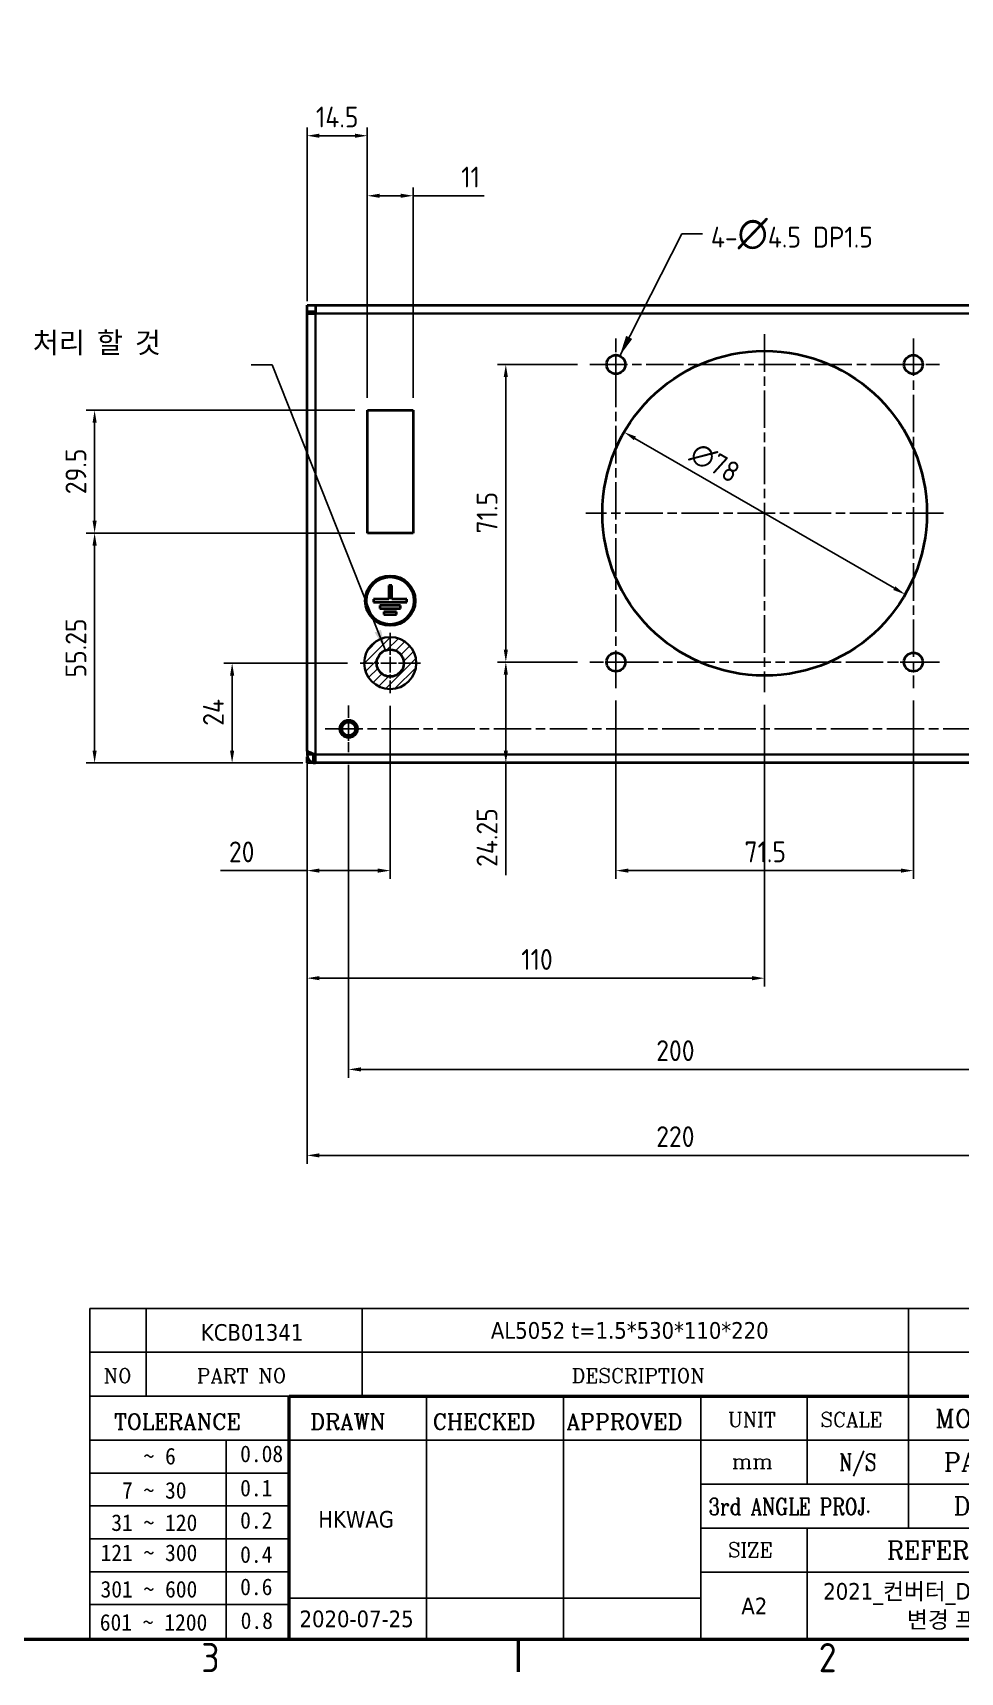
# Model space of a CAD drawing. Header units: millimetres. Extents: x 0 to 1188, y 0 to 840.
# Drawn here: x 774.3 to 997.2, y 12.1 to 406.1 of the extents above; entities that cross this region are included whole.
import ezdxf
from ezdxf.enums import TextEntityAlignment as Align

# ---------------------------------------------------------------- set-up
doc = ezdxf.new("R2010")
doc.units = ezdxf.units.MM
doc.header["$LTSCALE"] = 2
doc.linetypes.add('CHAIN', pattern=[0.3543, 0.2362, -0.0295, 0.0591, -0.0295])
doc.layers.get('0').update_dxf_attribs({"color": 3, "lineweight": 25})
for name, color, linetype, lineweight in [('가시적인 것(ISO)', 3, 'Continuous', 40), ('가시적인 좁은 것(ISO)', 3, 'Continuous', 35), ('경계(ISO)', 7, 'Continuous', 50), ('기호(ISO)', 5, 'Continuous', 25), ('제목(ISO)', 5, 'Continuous', 50), ('중심 표식(ISO)', 1, 'Continuous', 25), ('중심선(ISO)', 1, 'Continuous', 25), ('치수(ISO)', 2, 'Continuous', 25), ('해치(ISO)', 7, 'Continuous', 18)]:
    doc.layers.add(name, color=color, linetype=linetype, lineweight=lineweight)
doc.styles.add('HAN_291', font='')
doc.styles.add('RC_284', font='ROMANC.shx')
doc.styles.add('RC_287', font='ROMANC.shx')
doc.styles.add('RC_292', font='ROMANC.shx')
doc.styles.add('문자 텍스트_PSTEK_POSCO', font='isocp.shx')
doc.styles.add('치수 텍스트_PSTEK_POSCO', font='isocp.shx')
doc.styles.add('텍스트 스타일198', font='tahoma.ttf')
doc.styles.add('텍스트 스타일333', font='ROMANC.shx', dxfattribs={"width": 0.8})
doc.styles.get('HAN_291').set_extended_font_data('GulimChe')
doc.dimstyles.new('치수_PSTEK_POSCO', dxfattribs={"dimscale": 2, "dimtxt": 2.5, "dimasz": 1.5, "dimexe": 1, "dimexo": 1.5, "dimgap": 1, "dimtad": 1, "dimrnd": 1e-08, "dimdsep": 46, "dimtxsty": '치수 텍스트_PSTEK_POSCO', "dimcen": 0.09, "dimdle": 10, "dimclrd": 7, "dimclre": 7, "dimclrt": 2, "dimadec": 1, "dimazin": 2, "dimtfac": 1, "dimtmove": 0, "dimatfit": 3, "dimfxl": 0, "dimtolj": 1, "dimlwd": -1, "dimlwe": -1, "dimarcsym": 0})
doc.dimstyles.new('치수_PSTEK_POSCO$7', dxfattribs={"dimscale": 2, "dimtxt": 2.5, "dimasz": 2.5, "dimexe": 1, "dimexo": 1.5, "dimgap": 1, "dimtad": 1, "dimrnd": 1e-08, "dimdsep": 46, "dimtxsty": '치수 텍스트_PSTEK_POSCO', "dimcen": 0.09, "dimdle": 10, "dimclrd": 7, "dimclre": 7, "dimclrt": 2, "dimadec": 1, "dimazin": 2, "dimtfac": 1, "dimtmove": 0, "dimatfit": 3, "dimfxl": 0, "dimtolj": 1, "dimlwd": -1, "dimlwe": -1, "dimarcsym": 0})

# ---------------------------------------------------------------- blocks, each defined once
blk = doc.blocks.new('경계 Default Border')
at = {"layer": '경계(ISO)'}
blk.add_line((445.5, 10), (445.5, 6.1), dxfattribs=at)
at = {"layer": '경계(ISO)', "flags": 128}
blk.add_lwpolyline([(10, 10), (10, 410), (584, 410), (584, 10), (10, 10)], dxfattribs=at)
at = {"layer": '경계(ISO)', "color": 2, "char_height": 3.5, "attachment_point": 7, "style": '문자 텍스트_PSTEK_POSCO'}
for s, insert in [('3', (407.4, 6.07)), ('2', (481.61, 6.07))]:
    blk.add_mtext(s, dxfattribs=dict(at, insert=insert))
blk = doc.blocks.new('제목 블록 PSTEK')
at = {"color": 180}
for p, q in [((182.48, 11.79), (182.48, 51.57)), ((182.48, 51.57), (372.48, 51.57)), ((189.27, 51.57), (189.27, 41.01)), ((215.22, 41.01), (215.22, 51.57)), ((280.88, 51.57), (280.88, 41.01)), ((182.48, 46.29), (372.48, 46.29)), ((182.48, 41.01), (206.45, 41.01)), ((222.94, 11.79), (222.94, 41.01)), ((239.43, 11.79), (239.43, 41.01)), ((255.92, 11.79), (255.92, 41.01)), ((268.69, 41.01), (268.69, 30.45)), ((280.88, 41.01), (280.88, 25.17)), ((182.48, 35.73), (206.45, 35.73)), ((198.86, 12.03), (198.86, 35.73)), ((206.45, 35.73), (372.48, 35.73)), ((182.48, 31.78), (206.45, 31.78)), ((255.92, 30.45), (372.48, 30.45)), ((182.48, 27.83), (206.45, 27.83)), ((182.48, 23.88), (206.45, 23.88)), ((255.92, 25.17), (372.48, 25.17)), ((268.69, 25.17), (268.69, 11.79)), ((182.48, 19.93), (206.45, 19.93)), ((255.92, 19.89), (310.09, 19.89)), ((182.48, 15.98), (206.45, 15.98)), ((206.45, 16.74), (255.92, 16.74)), ((182.48, 11.79), (372.48, 11.79))]:
    blk.add_line(p, q, dxfattribs=at)
at = {"color": 7, "lineweight": 50}
for p, q in [((206.45, 11.79), (206.45, 41.01)), ((206.45, 41.01), (372.48, 41.01))]:
    blk.add_line(p, q, dxfattribs=at)
at = {"layer": '제목(ISO)', "lineweight": 18}
blk.add_line((182.48, 35.73), (182.48, 11.79), dxfattribs=at)
at = {"color": 2}
for s, height, style, p in [('NO', 1.742, 'RC_284', (184.14, 42.62)), ('PART NO', 1.742, 'RC_284', (195.34, 42.62)), ('DESCRIPTION', 1.7424, 'RC_284', (240.4, 42.62)), ('MODEL NAME', 2.178, 'RC_292', (284.1, 37.25)), (' TOLERANCE', 1.9, 'RC_287', (184.09, 37.01)), ('DRAWN', 1.9, 'RC_287', (208.98, 37.01)), ('CHECKED', 1.9, 'RC_287', (223.69, 37.01)), ('APPROVED', 1.9, 'RC_287', (239.78, 37.01)), ('UNIT', 1.742, 'RC_284', (259.17, 37.34)), ('SCALE', 1.742, 'RC_284', (270.29, 37.34)), ('    ~ 6', 2, 'HAN_291', (183.77, 32.82)), ('0.08', 2, 'HAN_291', (200.55, 33.1)), ('mm', 1.742, 'RC_284', (259.65, 32.35)), ('PART NAME', 2.178, 'RC_292', (285.14, 32.03)), ('  7 ~ 30', 2, 'HAN_291', (183.77, 28.71)), ('0.1', 2, 'HAN_291', (200.55, 28.99)), (' DWG NO.', 2.178, 'RC_292', (284.81, 26.75)), (' 31 ~ 120', 2, 'HAN_291', (183.77, 24.83)), ('0.2', 2, 'HAN_291', (200.55, 25.11)), ('121 ~ 300', 2, 'HAN_291', (183.77, 21.21)), ('0.4', 2, 'HAN_291', (200.55, 21)), ('SIZE', 1.742, 'RC_284', (259.17, 21.69)), ('REFERENCE', 2.178, 'RC_292', (278.27, 21.43)), ('301 ~ 600', 2, 'HAN_291', (183.77, 16.83)), ('0.6', 2, 'HAN_291', (200.55, 17.12)), ('601 ~ 1200', 2, 'HAN_291', (183.68, 12.85)), ('0.8', 2, 'HAN_291', (200.61, 13.06))]:
    blk.add_text(s, height=height, dxfattribs=dict(at, style=style)).set_placement(p)
at = {"color": 7, "style": '텍스트 스타일333', "width": 0.8}
blk.add_text('N/S', height=2, dxfattribs=at).set_placement((274.78, 33.09), align=Align.MIDDLE_CENTER)
at = {"color": 2, "style": '텍스트 스타일333', "width": 0.8}
blk.add_text('3rd ANGLE PROJ.', height=2, dxfattribs=at).set_placement((256.84, 26.76))
at = {"layer": '제목(ISO)', "color": 7, "style": '텍스트 스타일198'}
for tag, p in [('4._COLOR_001', (314.39, 49.66)), ('부품_번호_001', (195.83, 47.68)), ('설명_001', (230.68, 47.92)), ('재질_001', (290.6, 47.93)), ("3._Q'TY_001", (312.71, 47.92)), ('질량\\P3;_001', (350.3, 48.16)), ('4._COLOR_002', (318.41, 46.24)), ('1._MODEL_NAME_001', (324.68, 37.39)), ('제목_001', (335.91, 32.12)), ('부품_번호_001', (334.49, 26.81)), ('설계자_001', (209.94, 25.23)), ('프로젝트_001', (270.63, 16.58)), ('시트_크기_001', (260.79, 14.82)), ('작성_날짜_001', (207.69, 13.27)), ('프로젝트_002', (280.69, 13.15))]:
    blk.add_attdef(tag, p, '', height=2, dxfattribs=at)
for tag, p in [('점검자', (231.18, 26.23)), ('엔지니어링_승인자', (247.67, 26.23)), ('점검_날짜', (231.18, 14.27)), ('엔지니어링_승인_날짜', (247.67, 14.27))]:
    blk.add_attdef(tag, text='', height=2, dxfattribs=at).set_placement(p, align=Align.MIDDLE_CENTER)
blk = doc.blocks.new('*D35')
at = {"layer": 'Defpoints', "color": 0, "transparency": 16777216}
for p in [(854.72, 315.36), (789.17, 285.86), (854.72, 285.86)]:
    blk.add_point(p, dxfattribs=at)
at = {"layer": '치수(ISO)', "color": 7, "transparency": 16777216}
for p, q in [((851.72, 315.36), (787.17, 315.36)), ((789.17, 312.36), (789.17, 288.86)), ((851.72, 285.86), (787.17, 285.86))]:
    blk.add_line(p, q, dxfattribs=at)
for points in [[(788.67, 312.36), (789.67, 312.36), (789.17, 315.36)], [(788.67, 288.86), (789.67, 288.86), (789.17, 285.86)]]:
    blk.add_solid(points, dxfattribs=at)
at = {"layer": '치수(ISO)', "color": 2, "transparency": 16777216, "insert": (784.67, 295.19), "char_height": 5, "attachment_point": 4, "rotation": 90, "style": '치수 텍스트_PSTEK_POSCO'}
blk.add_mtext('\\A1;29.5', dxfattribs=at)
blk = doc.blocks.new('*D36')
at = {"layer": 'Defpoints', "color": 0, "transparency": 16777216}
for p in [(840.22, 233.67), (1060.22, 233.67), (1060.22, 136.32)]:
    blk.add_point(p, dxfattribs=at)
at = {"layer": '치수(ISO)', "color": 7, "transparency": 16777216}
for p, q in [((840.22, 230.67), (840.22, 134.32)), ((1060.22, 230.67), (1060.22, 134.32)), ((843.22, 136.32), (1057.22, 136.32))]:
    blk.add_line(p, q, dxfattribs=at)
for points in [[(843.22, 136.82), (843.22, 135.82), (840.22, 136.32)], [(1057.22, 136.82), (1057.22, 135.82), (1060.22, 136.32)]]:
    blk.add_solid(points, dxfattribs=at)
at = {"layer": '치수(ISO)', "color": 2, "transparency": 16777216, "insert": (924.16, 140.82), "char_height": 5, "attachment_point": 4, "style": '치수 텍스트_PSTEK_POSCO'}
blk.add_mtext('\\A1;220', dxfattribs=at)
blk = doc.blocks.new('*D37')
at = {"layer": 'Defpoints', "color": 0, "transparency": 16777216}
for p in [(950.22, 247.61), (840.22, 233.67), (950.22, 178.9)]:
    blk.add_point(p, dxfattribs=at)
at = {"layer": '치수(ISO)', "color": 7, "transparency": 16777216}
for p, q in [((950.22, 244.61), (950.22, 176.9)), ((840.22, 230.67), (840.22, 176.9)), ((843.22, 178.9), (947.22, 178.9))]:
    blk.add_line(p, q, dxfattribs=at)
for points in [[(843.22, 179.4), (843.22, 178.4), (840.22, 178.9)], [(947.22, 179.4), (947.22, 178.4), (950.22, 178.9)]]:
    blk.add_solid(points, dxfattribs=at)
at = {"layer": '치수(ISO)', "color": 2, "transparency": 16777216, "insert": (891.72, 183.4), "char_height": 5, "attachment_point": 4, "style": '치수 텍스트_PSTEK_POSCO'}
blk.add_mtext('\\A1;110', dxfattribs=at)
blk = doc.blocks.new('*D38')
at = {"layer": 'Defpoints', "color": 0, "transparency": 16777216}
for p in [(916.45, 310.11), (984, 271.11)]:
    blk.add_point(p, dxfattribs=at)
at = {"layer": '치수(ISO)', "color": 7, "transparency": 16777216}
blk.add_line((981.4, 272.61), (919.05, 308.61), dxfattribs=at)
for points in [[(919.3, 309.05), (918.8, 308.18), (916.45, 310.11)], [(981.65, 273.05), (981.15, 272.18), (984, 271.11)]]:
    blk.add_solid(points, dxfattribs=at)
at = {"layer": '치수(ISO)', "color": 2, "transparency": 16777216, "insert": (933.05, 305.73), "char_height": 5, "attachment_point": 4, "rotation": 330, "style": '치수 텍스트_PSTEK_POSCO'}
blk.add_mtext('\\A1;∅78', dxfattribs=at)
blk = doc.blocks.new('*D39')
at = {"layer": 'Defpoints', "color": 0, "transparency": 16777216}
for p in [(852.97, 254.61), (822.22, 230.61), (842.22, 230.61)]:
    blk.add_point(p, dxfattribs=at)
at = {"layer": '치수(ISO)', "color": 7, "transparency": 16777216}
for p, q in [((849.97, 254.61), (820.22, 254.61)), ((822.22, 251.61), (822.22, 233.61)), ((839.22, 230.61), (820.22, 230.61))]:
    blk.add_line(p, q, dxfattribs=at)
for points in [[(821.72, 251.61), (822.72, 251.61), (822.22, 254.61)], [(821.72, 233.61), (822.72, 233.61), (822.22, 230.61)]]:
    blk.add_solid(points, dxfattribs=at)
at = {"layer": '치수(ISO)', "color": 2, "transparency": 16777216, "insert": (817.72, 239.55), "char_height": 5, "attachment_point": 4, "rotation": 90, "style": '치수 텍스트_PSTEK_POSCO'}
blk.add_mtext('\\A1;24', dxfattribs=at)
blk = doc.blocks.new('*D41')
at = {"layer": 'Defpoints', "color": 0, "transparency": 16777216}
for p in [(865.72, 366.91), (854.72, 315.36), (865.72, 315.36)]:
    blk.add_point(p, dxfattribs=at)
at = {"layer": '치수(ISO)', "color": 7, "transparency": 16777216}
for p, q in [((854.72, 318.36), (854.72, 368.91)), ((857.72, 366.91), (862.72, 366.91)), ((865.72, 318.36), (865.72, 368.91)), ((865.72, 366.91), (882.79, 366.91))]:
    blk.add_line(p, q, dxfattribs=at)
for points in [[(857.72, 367.41), (857.72, 366.41), (854.72, 366.91)], [(862.72, 367.41), (862.72, 366.41), (865.72, 366.91)]]:
    blk.add_solid(points, dxfattribs=at)
at = {"layer": '치수(ISO)', "color": 2, "transparency": 16777216, "insert": (877.29, 371.41), "char_height": 5, "attachment_point": 4, "style": '치수 텍스트_PSTEK_POSCO'}
blk.add_mtext('\\A1;11', dxfattribs=at)
blk = doc.blocks.new('*D42')
at = {"layer": 'Defpoints', "color": 0, "transparency": 16777216}
for p in [(854.72, 285.86), (789.17, 230.61), (842.22, 230.61)]:
    blk.add_point(p, dxfattribs=at)
at = {"layer": '치수(ISO)', "color": 7, "transparency": 16777216}
for p, q in [((851.72, 285.86), (787.17, 285.86)), ((789.17, 282.86), (789.17, 233.61)), ((839.22, 230.61), (787.17, 230.61))]:
    blk.add_line(p, q, dxfattribs=at)
for points in [[(788.67, 282.86), (789.67, 282.86), (789.17, 285.86)], [(788.67, 233.61), (789.67, 233.61), (789.17, 230.61)]]:
    blk.add_solid(points, dxfattribs=at)
at = {"layer": '치수(ISO)', "color": 2, "transparency": 16777216, "insert": (784.67, 251.14), "char_height": 5, "attachment_point": 4, "rotation": 90, "style": '치수 텍스트_PSTEK_POSCO'}
blk.add_mtext('\\A1;55.25', dxfattribs=at)
blk = doc.blocks.new('*D43')
at = {"layer": 'Defpoints', "color": 0, "transparency": 16777216}
for p in [(908.22, 254.86), (842.22, 230.61), (888.01, 230.61)]:
    blk.add_point(p, dxfattribs=at)
at = {"layer": '치수(ISO)', "color": 7, "transparency": 16777216}
for p, q in [((905.22, 254.86), (886.01, 254.86)), ((888.01, 251.86), (888.01, 233.61)), ((888.01, 230.61), (888.01, 203.64))]:
    blk.add_line(p, q, dxfattribs=at)
for points in [[(887.51, 251.86), (888.51, 251.86), (888.01, 254.86)], [(887.51, 233.61), (888.51, 233.61), (888.01, 230.61)]]:
    blk.add_solid(points, dxfattribs=at)
at = {"layer": '치수(ISO)', "color": 2, "transparency": 16777216, "insert": (883.5, 205.64), "char_height": 5, "attachment_point": 4, "rotation": 90, "style": '치수 텍스트_PSTEK_POSCO'}
blk.add_mtext('\\A1;24.25', dxfattribs=at)
blk = doc.blocks.new('*D44')
at = {"layer": 'Defpoints', "color": 0, "transparency": 16777216}
for p in [(850.22, 233.19), (1050.22, 232.71), (1050.22, 156.98)]:
    blk.add_point(p, dxfattribs=at)
at = {"layer": '치수(ISO)', "color": 7, "transparency": 16777216}
for p, q in [((850.22, 230.19), (850.22, 154.98)), ((1050.22, 229.71), (1050.22, 154.98)), ((853.22, 156.98), (1047.22, 156.98))]:
    blk.add_line(p, q, dxfattribs=at)
for points in [[(853.22, 157.48), (853.22, 156.48), (850.22, 156.98)], [(1047.22, 157.48), (1047.22, 156.48), (1050.22, 156.98)]]:
    blk.add_solid(points, dxfattribs=at)
at = {"layer": '치수(ISO)', "color": 2, "transparency": 16777216, "insert": (924.16, 161.48), "char_height": 5, "attachment_point": 4, "style": '치수 텍스트_PSTEK_POSCO'}
blk.add_mtext('\\A1;200', dxfattribs=at)
blk = doc.blocks.new('*D46')
at = {"layer": 'Defpoints', "color": 0, "transparency": 16777216}
for p in [(908.22, 326.36), (888.01, 254.86), (908.22, 254.86)]:
    blk.add_point(p, dxfattribs=at)
at = {"layer": '치수(ISO)', "color": 7, "transparency": 16777216}
for p, q in [((905.22, 326.36), (886.01, 326.36)), ((888.01, 323.36), (888.01, 257.86)), ((905.22, 254.86), (886.01, 254.86))]:
    blk.add_line(p, q, dxfattribs=at)
for points in [[(887.51, 323.36), (888.51, 323.36), (888.01, 326.36)], [(887.51, 257.86), (888.51, 257.86), (888.01, 254.86)]]:
    blk.add_solid(points, dxfattribs=at)
at = {"layer": '치수(ISO)', "color": 2, "transparency": 16777216, "insert": (883.51, 285.76), "char_height": 5, "attachment_point": 4, "rotation": 90, "style": '치수 텍스트_PSTEK_POSCO'}
blk.add_mtext('\\A1;71.5', dxfattribs=at)
blk = doc.blocks.new('*D47')
at = {"layer": 'Defpoints', "color": 0, "transparency": 16777216}
for p in [(860.22, 247.36), (840.22, 233.67), (840.22, 204.75)]:
    blk.add_point(p, dxfattribs=at)
at = {"layer": '치수(ISO)', "color": 7, "transparency": 16777216}
for p, q in [((860.22, 244.36), (860.22, 202.75)), ((840.22, 230.67), (840.22, 202.75)), ((840.22, 204.75), (819.45, 204.75)), ((857.22, 204.75), (843.22, 204.75))]:
    blk.add_line(p, q, dxfattribs=at)
for points in [[(843.22, 205.25), (843.22, 204.25), (840.22, 204.75)], [(857.22, 205.25), (857.22, 204.25), (860.22, 204.75)]]:
    blk.add_solid(points, dxfattribs=at)
at = {"layer": '치수(ISO)', "color": 2, "transparency": 16777216, "insert": (821.45, 209.25), "char_height": 5, "attachment_point": 4, "style": '치수 텍스트_PSTEK_POSCO'}
blk.add_mtext('\\A1;20', dxfattribs=at)
blk = doc.blocks.new('*D51')
at = {"layer": 'Defpoints', "color": 0, "transparency": 16777216}
for p in [(914.47, 248.61), (985.97, 248.61), (985.97, 204.75)]:
    blk.add_point(p, dxfattribs=at)
at = {"layer": '치수(ISO)', "color": 7, "transparency": 16777216}
for p, q in [((914.47, 245.61), (914.47, 202.75)), ((985.97, 245.61), (985.97, 202.75)), ((917.47, 204.75), (982.97, 204.75))]:
    blk.add_line(p, q, dxfattribs=at)
for points in [[(917.47, 205.25), (917.47, 204.25), (914.47, 204.75)], [(982.97, 205.25), (982.97, 204.25), (985.97, 204.75)]]:
    blk.add_solid(points, dxfattribs=at)
at = {"layer": '치수(ISO)', "color": 2, "transparency": 16777216, "insert": (945.37, 209.25), "char_height": 5, "attachment_point": 4, "style": '치수 텍스트_PSTEK_POSCO'}
blk.add_mtext('\\A1;71.5', dxfattribs=at)
blk = doc.blocks.new('*D56')
at = {"layer": 'Defpoints', "color": 0, "transparency": 16777216}
for p in [(854.72, 381.34), (840.22, 338.61), (854.72, 315.36)]:
    blk.add_point(p, dxfattribs=at)
at = {"layer": '치수(ISO)', "color": 7, "transparency": 16777216}
for p, q in [((840.22, 341.61), (840.22, 383.34)), ((854.72, 318.36), (854.72, 383.34)), ((843.22, 381.34), (851.72, 381.34))]:
    blk.add_line(p, q, dxfattribs=at)
for points in [[(843.22, 381.84), (843.22, 380.84), (840.22, 381.34)], [(851.72, 381.84), (851.72, 380.84), (854.72, 381.34)]]:
    blk.add_solid(points, dxfattribs=at)
at = {"layer": '치수(ISO)', "color": 2, "transparency": 16777216, "insert": (842.37, 385.84), "char_height": 5, "attachment_point": 4, "style": '치수 텍스트_PSTEK_POSCO'}
blk.add_mtext('\\A1;14.5', dxfattribs=at)

msp = doc.modelspace()

# ---------------------------------------------------------------- hatches: boundary and pattern name
at = {"layer": '해치(ISO)'}
h = msp.add_hatch(dxfattribs=at)
h.set_pattern_fill('ANSI31', color=1, scale=12.7, style=0)
h.set_pattern_definition([(45, (0, 0), (-1.122532, 1.122532), [])])
edge = h.paths.add_edge_path(flags=0)
edge.add_arc((860.2232, 254.6139), 3.25, 0, 360)
edge = h.paths.add_edge_path()
edge.add_arc((860.2232, 254.6139), 6.25, 0, 360)

# ---------------------------------------------------------------- linework, layer by layer
at = {"layer": '가시적인 것(ISO)'}
for p, q in [((840.2232, 340.6139), (842.2232, 340.6139)), ((840.2232, 339.1139), (840.2232, 340.6139)), ((840.2232, 339.1139), (842.2232, 339.1139)), ((840.2232, 339.0139), (841.7232, 339.0139)), ((840.2232, 338.6139), (840.2232, 339.0139)), ((841.7232, 339.0139), (841.7232, 338.6139)), ((842.2232, 340.6139), (1058.2232, 340.6139)), ((842.2232, 340.6139), (842.2232, 340.5503)), ((842.2232, 340.5503), (842.2232, 338.6139)), ((840.2232, 233.6745), (840.2232, 338.6139)), ((840.2232, 338.6139), (842.2232, 338.6139)), ((854.7232, 285.8639), (854.7232, 315.3639)), ((854.7232, 315.3639), (865.7232, 315.3639)), ((865.7232, 315.3639), (865.7232, 285.8639)), ((865.7232, 285.8639), (854.7232, 285.8639)), ((860.5732, 273.2639), (859.8732, 273.2639)), ((859.8732, 273.2639), (859.8732, 269.9639)), ((860.5732, 269.9639), (860.5732, 273.2639)), ((859.8732, 269.9639), (856.2232, 269.9639)), ((856.2232, 269.9639), (856.2232, 269.2639)), ((856.2232, 269.2639), (864.2232, 269.2639)), ((862.7232, 268.4639), (857.7232, 268.4639)), ((857.7232, 268.4639), (857.7232, 267.7639)), ((864.2232, 269.9639), (860.5732, 269.9639)), ((862.7232, 267.7639), (862.7232, 268.4639)), ((864.2232, 269.2639), (864.2232, 269.9639)), ((857.7232, 267.7639), (862.7232, 267.7639)), ((861.7232, 266.9639), (858.7232, 266.9639)), ((858.7232, 266.9639), (858.7232, 266.2639)), ((858.7232, 266.2639), (861.7232, 266.2639)), ((861.7232, 266.2639), (861.7232, 266.9639)), ((840.2232, 233.6745), (840.2232, 232.6139)), ((841.548, 232.6139), (840.2232, 232.6139)), ((841.7232, 232.6139), (841.548, 232.6139)), ((841.7232, 232.6139), (841.7232, 232.7845)), ((842.2232, 230.6139), (842.2232, 232.6139)), ((840.2232, 232.1139), (840.2867, 232.1139)), ((840.2232, 230.6139), (840.2232, 232.1139)), ((842.2232, 230.6139), (840.2232, 230.6139)), ((1058.2232, 230.6139), (842.2232, 230.6139))]:
    msp.add_line(p, q, dxfattribs=at)
for centre, radius in [((950.2232, 290.6139), 39), ((914.4732, 326.3639), 2.25), ((985.9732, 326.3639), 2.25), ((860.2232, 269.6139), 6), ((860.2232, 269.6139), 5.7), ((860.2232, 254.6139), 3.25), ((914.4732, 254.8639), 2.25), ((985.9732, 254.8639), 2.25), ((850.2232, 238.8139), 2.1), ((850.2232, 238.8139), 1.621)]:
    msp.add_circle(centre, radius, dxfattribs=at)
for points, knots in [([(842.2232, 232.6139), (841.4382, 232.8789), (840.6768, 233.1439), (840.3759, 233.4089), (840.2754, 233.4975), (840.2232, 233.586), (840.2232, 233.6745)], [0, 0, 0, 0, 1.17745307, 1.17745307, 1.17745307, 1.57079633, 1.57079633, 1.57079633, 1.57079633]), ([(840.2232, 232.6139), (840.2232, 231.8313), (840.7283, 231.0719), (841.45, 230.7694), (841.5387, 230.7322), (841.6301, 230.7014), (841.7232, 230.6774)], [0, 0, 0, 0, 1.17385238, 1.17385238, 1.17385238, 1.31811607, 1.31811607, 1.31811607, 1.31811607])]:
    msp.add_open_spline(points, degree=3, knots=knots, dxfattribs=at)
for points in [[(842.2232, 232.1139), (841.9614, 232.1139), (841.7232, 232.3521), (841.7232, 232.6139)], [(841.7232, 230.6774), (841.8863, 230.6353), (842.0547, 230.6139), (842.2232, 230.6139)]]:
    msp.add_open_spline(points, degree=3, dxfattribs=at)
at = {"layer": '가시적인 좁은 것(ISO)'}
for p, q in [((1058.2232, 338.6139), (842.2232, 338.6139)), ((842.2232, 338.6139), (842.2232, 232.6139)), ((842.2232, 232.6139), (1058.2232, 232.6139))]:
    msp.add_line(p, q, dxfattribs=at)
msp.add_circle((860.2232, 254.6139), 6.25, dxfattribs=at)
msp.add_arc((850.2232, 238.8139), 2, 10, 280, dxfattribs=at)
msp.add_open_spline([(841.7232, 232.6139), (841.7232, 232.5512), (841.7232, 232.4888), (841.7232, 232.3618), (841.7232, 232.2999), (841.7232, 232.142), (841.7232, 232.0481), (841.7232, 231.8076), (841.7232, 231.6464), (841.7232, 231.224), (841.7232, 230.9686), (841.7232, 230.6774)], degree=3, knots=[-0.333640484, -0.333640484, -0.333640484, -0.333640484, -0.278100948, -0.278100948, -0.229834306, -0.229834306, -0.16826266, -0.16826266, -0.087679559, -0.087679559, 0, 0, 0, 0], dxfattribs=at)
at = {"layer": '중심 표식(ISO)', "linetype": 'CHAIN', "ltscale": 6.944946}
for p, q in [((914.4732, 332.6139), (914.4732, 320.1139)), ((992.2232, 326.3639), (979.7232, 326.3639)), ((908.2232, 254.8639), (920.7232, 254.8639)), ((992.2232, 254.8639), (979.7232, 254.8639))]:
    msp.add_line(p, q, dxfattribs=at)
at = {"layer": '중심 표식(ISO)', "linetype": 'CHAIN', "ltscale": 19.051651}
for p, q in [((950.2232, 333.6139), (950.2232, 247.6139)), ((993.2232, 290.6139), (907.2232, 290.6139))]:
    msp.add_line(p, q, dxfattribs=at)
at = {"layer": '중심 표식(ISO)', "linetype": 'CHAIN', "ltscale": 8.056153}
for p, q in [((860.2232, 261.8639), (860.2232, 247.3639)), ((867.4732, 254.6139), (852.9732, 254.6139))]:
    msp.add_line(p, q, dxfattribs=at)
at = {"layer": '중심 표식(ISO)', "linetype": 'CHAIN', "ltscale": 6.245997}
msp.add_line((850.2232, 244.4349), (850.2232, 233.1929), dxfattribs=at)
at = {"layer": '중심선(ISO)', "linetype": 'CHAIN', "ltscale": 19.051651}
for p, q in [((914.4732, 248.6139), (914.4732, 332.6139)), ((985.9732, 332.6139), (985.9732, 248.6139)), ((908.2232, 326.3639), (992.2232, 326.3639)), ((992.2232, 254.8639), (908.2232, 254.8639)), ((844.6022, 238.8139), (1056.3232, 238.8139))]:
    msp.add_line(p, q, dxfattribs=at)

# ---------------------------------------------------------------- block references
at = {"xscale": 2, "yscale": 2, "zscale": 2}
msp.add_blockref('경계 Default Border', (0, 0), dxfattribs=at)
ref = msp.add_blockref('제목 블록 PSTEK', (423.0484, -3.582), dxfattribs=dict(xscale=2, yscale=2, zscale=2))
ref.add_attrib('설계자_001', 'HKWAG', (842.9276, 46.8869), dxfattribs={"layer": '제목(ISO)', "color": 7, "height": 4, "style": '텍스트 스타일198'})
ref.add_attrib('프로젝트_001', '2021_컨버터_DC 750W 기구물', (964.3157, 29.5714), dxfattribs={"layer": '제목(ISO)', "color": 7, "height": 4, "style": '텍스트 스타일198'})
ref.add_attrib('시트_크기_001', 'A2', (944.6277, 26.0526), dxfattribs={"layer": '제목(ISO)', "color": 7, "height": 4, "style": '텍스트 스타일198'})
ref.add_attrib('작성_날짜_001', '2020-07-25', (838.4253, 22.95), dxfattribs={"layer": '제목(ISO)', "color": 7, "height": 4, "style": '텍스트 스타일198'})
ref.add_attrib('설명_001', 'AL5052 t=1.5*530*110*220', (884.4159, 92.2629), dxfattribs={"layer": '제목(ISO)', "color": 7, "height": 4, "style": '텍스트 스타일198'})
ref.add_attrib('부품_번호_001', 'KCB01341', (814.7057, 91.7781), dxfattribs={"layer": '제목(ISO)', "color": 7, "height": 4, "style": '텍스트 스타일198'})
ref.add_attrib('프로젝트_002', '변경 프로젝트', (984.4383, 22.7183), dxfattribs={"layer": '제목(ISO)', "color": 7, "height": 4, "style": '텍스트 스타일198'})

# ---------------------------------------------------------------- texts
at = {"layer": '기호(ISO)', "color": 2, "char_height": 5, "attachment_point": 4, "style": '치수 텍스트_PSTEK_POSCO'}
for s, insert, width, line_spacing_factor in [('{4-\\fAIGDT|b0|i0;\\H7.0000;n\\fisocp|b0|i0;\\H5.0000;4.5 DP1.5}', (937.3037, 357.7348), 46.083945, 0.4375), ('{\\fisocp|b0|i0;\\H5.0000;\\fAIGDT|b0|i0;\\H7.0000;n\\fisocp|b0|i0;\\H5.0000;12.5 접지부 마스킹 처리 할 것  \\P\\fAIGDT|b0|i0;\\H7.0000;n\\fisocp|b0|i0;\\H5.0000;6.5 HOLE}', (710.8959, 326.2743), 113.93091, 1.05)]:
    msp.add_mtext(s, dxfattribs=dict(at, insert=insert, width=width, line_spacing_factor=line_spacing_factor))

# ---------------------------------------------------------------- dimensions: what is measured, and where the dimension line sits
at = {"layer": '치수(ISO)', "color": 7}
for base, p1, p2, picture, middle in [((854.7232, 381.3371), (840.2232, 338.6139), (854.7232, 315.3639), '*D56', (847.4732, 381.3371)), ((950.2232, 178.9031), (840.2232, 233.6745), (950.2232, 247.6139), '*D37', (895.2232, 178.9031)), ((1060.2232, 136.3244), (840.2232, 233.6745), (1060.2232, 233.6745), '*D36', (928.7232, 136.3244))]:
    dim = msp.add_linear_dim(base=base, p1=p1, p2=p2, dimstyle='치수_PSTEK_POSCO', override={"dimdec": 2, "dimtp": 0, "dimtm": 0, "dimtdec": 2, "dimtofl": 0, "dimatfit": 1}, dxfattribs=at)
    dim.commit()
    dim.dimension.update_dxf_attribs({"geometry": picture, "text_midpoint": middle, "dimtype": 160})
for base, p1, p2, angle, override, picture, middle in [((865.7232, 366.9083), (854.7232, 315.3639), (865.7232, 315.3639), 180, {"dimdec": 2, "dimtp": 0, "dimtm": 0, "dimtdec": 2, "dimtofl": 0, "dimatfit": 2}, '*D41', (879.0384, 366.9083)), ((888.0054, 254.8639), (908.2232, 326.3639), (908.2232, 254.8639), 270, {"dimdec": 2, "dimtp": 0, "dimtm": 0, "dimtdec": 2, "dimtofl": 0, "dimatfit": 1}, '*D46', (888.0054, 290.6139)), ((789.1657, 285.8639), (854.7232, 315.3639), (854.7232, 285.8639), 90, {"dimdec": 2, "dimtp": 0, "dimtm": 0, "dimtdec": 2, "dimtofl": 0, "dimatfit": 1}, '*D35', (789.1657, 300.6139)), ((789.1657, 230.6139), (854.7232, 285.8639), (842.2232, 230.6139), 90, {"dimdec": 2, "dimtp": 0, "dimtm": 0, "dimtdec": 2, "dimtofl": 0, "dimatfit": 1}, '*D42', (789.1657, 258.2389)), ((822.2232, 230.6139), (852.9732, 254.6139), (842.2232, 230.6139), 90, {"dimdec": 2, "dimtp": 0, "dimtm": 0, "dimtdec": 2, "dimtofl": 0, "dimatfit": 1}, '*D39', (822.2232, 242.6139)), ((888.0054, 230.6139), (908.2232, 254.8639), (842.2232, 230.6139), 270, {"dimdec": 2, "dimse2": 1, "dimtp": 0, "dimtm": 0, "dimtdec": 2, "dimtofl": 0, "dimatfit": 2}, '*D43', (888.0054, 213.0618)), ((985.9732, 204.7487), (914.4732, 248.6139), (985.9732, 248.6139), 180, {"dimdec": 2, "dimtp": 0, "dimtm": 0, "dimtdec": 2, "dimtofl": 0, "dimatfit": 1}, '*D51', (950.2232, 204.7487)), ((840.2232, 204.7487), (860.2232, 247.3639), (840.2232, 233.6745), 180, {"dimdec": 2, "dimtp": 0, "dimtm": 0, "dimtdec": 2, "dimtofl": 0, "dimatfit": 2}, '*D47', (824.2662, 204.7487)), ((1050.2232, 156.9843), (850.2232, 233.1929), (1050.2232, 232.7139), 180, {"dimdec": 2, "dimtp": 0, "dimtm": 0, "dimtdec": 2, "dimtofl": 0, "dimatfit": 1}, '*D44', (928.7232, 156.9843))]:
    dim = msp.add_linear_dim(base=base, p1=p1, p2=p2, angle=angle, dimstyle='치수_PSTEK_POSCO', override=override, dxfattribs=at)
    dim.commit()
    dim.dimension.update_dxf_attribs({"geometry": picture, "text_midpoint": middle, "dimtype": 160})
dim = msp.add_diameter_dim_2p(p1=(983.9982, 271.1139), p2=(916.4482, 310.1139), dimstyle='치수_PSTEK_POSCO', override={"dimdec": 2, "dimlfac": 1, "dimtp": 0, "dimtm": 0, "dimtdec": 2, "dimatfit": 2}, dxfattribs=at)
dim.commit()
dim.dimension.update_dxf_attribs({"geometry": '*D38', "text_midpoint": (935.1299, 299.328), "dimtype": 163})

# ---------------------------------------------------------------- leaders
at = {"layer": '기호(ISO)', "color": 7, "annotation_type": 0, "has_hookline": 1}
for points, hookline_direction, text_width in [([(915.3938, 328.4169), (930.3037, 357.7348), (935.3037, 357.7348)], 0, 43.4823), ([(859.0862, 257.6585), (831.8268, 326.2743), (826.8268, 326.2743)], 1, 98.1327)]:
    msp.add_leader(points, dimstyle='치수_PSTEK_POSCO$7', override={"dimtad": 0}, dxfattribs=dict(at, hookline_direction=hookline_direction, text_width=text_width))

doc.saveas('drawing.dxf')
